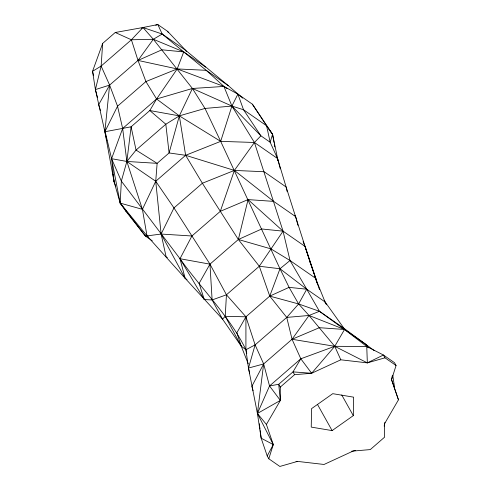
<?xml version="1.0" encoding="UTF-8"?>
<svg xmlns="http://www.w3.org/2000/svg" width="491" height="491" viewBox="0 0 491 491"><rect width="100%" height="100%" fill="white"/><g stroke="black" fill="none" stroke-linecap="round" stroke-linejoin="round"><path stroke-width="0.74" d="M353.299 415.632L353.618 397.17L332.745 393.672L311.558 408.641L311.239 427.102L332.112 430.601L353.299 415.632L341.754 394.979M152.271 240.817L145.471 236.097L126.181 211.658L120.185 203.121L121.351 181.105L126.862 161.453L131.097 126.801L149.81 110.549L156.592 98.992L177.19 68.936L183.732 51.905L162.19 34.032L142.979 27.521L115.238 32.492L102.656 43.423L92.541 71.33L95.414 89.589L106.872 140.647M104.644 129.52L111.574 158.697L126.862 161.453L155.733 181.271L173.974 207.914L209.964 264.152L226.443 294.784L225.228 316.314L241.234 346.118L248.176 363.757M96.389 93.284L95.414 89.589L101.14 66.058L102.656 43.423M384.177 426.096L384.907 422.37M392.205 376.002L391.572 379.696L398.459 399.821L384.496 423.837L384.576 437.18L370.294 449.584L351.716 451.18M355.429 450.407L353.213 451.008L324.042 464.468L297.515 461.399L279.852 466.45L268.792 458.772L267.221 455.961L261.163 438.211L257.419 413.471L248.477 368.06L255.111 344.878L286.738 317.407L298.62 303.954L306.74 289.217L290.028 260.518L283.055 231.157L254.424 142.476L231.918 106.062L223.927 86.434L206.214 70.311L183.732 51.905L153.333 39.274L131.398 39.777L115.238 32.492L116.76 32.424M268.792 458.772L273.284 444.576L266.398 424.451L257.419 413.471L257.302 411.305M280.287 168.8L277.581 158.55L272.566 134.282L252.38 104.184L237.89 94.125L223.927 86.434L192.423 88.472L179.338 115.87L185.629 155.303L202.366 183.247L238.356 239.491L259.297 266.245L269.749 296.116L298.62 303.954L319.457 311.306L344.522 329.492L366.752 346.493L383.434 355.018L394.494 362.696L396.065 365.5L391.572 379.696L398.459 399.821M246.783 353.373L245.911 349.739L241.234 346.118L222.54 319.138L185.138 278.28L179.994 258.726L191.913 235.993L220.306 211.333L234.379 170.42L254.424 142.476L260.899 135.823L243.518 109.739L237.89 94.125L231.918 106.062L220.674 141.365L279.98 268.749L289.095 287.358L298.62 303.954L309.017 315.468L334.739 346.308L340.815 359.805L367.342 362.874L384.999 357.822L396.065 365.5M368.612 347.788L366.752 346.493L334.739 346.308L300.817 358.786L269.534 385.963L257.419 413.471L273.284 444.576L267.221 455.961M266.398 424.451L280.361 400.435L280.275 387.092L278.71 384.287L269.534 385.963L263.655 363.941L255.111 344.878L245.93 316.805L226.443 294.784L212.118 299.958L204.287 299.578L179.994 258.726L121.351 181.105L111.574 158.697L122.652 128.47L156.592 98.992L192.423 88.472L231.918 106.062L243.518 109.739L266.57 125.745L272.566 134.282L274.021 142.476M319.549 289.702L315.474 278.182L290.028 260.518L279.98 268.749L269.749 296.116L286.738 317.407L292.047 339.275L300.817 358.786L292.992 371.883L278.71 384.287L280.361 400.435L257.419 413.471L263.655 363.941L292.047 339.275L309.017 315.468L319.457 311.306L343.958 328.313L374.271 350.642M226.443 294.784L259.297 266.245L283.055 231.157L248.065 199.598L220.306 211.333M280.275 387.092L294.563 374.688L311.644 373.264L334.739 346.308L344.522 329.492L366.513 344.756L367.342 346.026M93.621 75.743L92.541 71.33L101.14 66.058L131.398 39.777L142.979 27.521L157.826 24.55L167.572 31.314L185.629 50.303L228.205 85.581L242.683 98.151M186.439 51.604L185.629 50.303L162.19 34.032L153.333 39.274L138.008 60.43L109.622 85.096L98.666 104.712L100.459 110.493M255.111 344.878L245.911 349.739L248.477 368.06L249.649 373.203M141.66 28.202L142.979 27.521L153.333 39.274L192.423 88.472L204.999 108.443L220.674 141.365L254.424 142.476L277.581 158.55L286.118 186.997L310.22 262.642L309.459 260.5M286.738 317.407L309.017 315.468L344.522 329.492L319.359 327.687L292.047 339.275L334.739 346.308L367.342 362.874L383.434 355.018L384.999 357.822M294.563 374.688L292.992 371.883L311.644 373.264L340.815 359.805M95.414 89.589L109.622 85.096L117.533 106.216L122.652 128.47L126.862 161.453L142.415 209.344L146.993 235.797L185.138 278.28L187.022 279.588M155.696 25.213L157.826 24.55L162.19 34.032M248.477 368.06L263.655 363.941L251.871 386.313L253.055 390.744M296.036 461.571L297.515 461.399M191.913 235.993L161.128 234.047L145.471 236.097L120.185 203.121L114.102 181.83L104.871 131.754L109.622 85.096L101.14 66.058M297.939 225.338L295.656 216.648L273.665 201.384L248.065 199.598L238.356 239.491L209.964 264.152L199.113 283.362L204.287 299.578M259.297 266.245L279.98 268.749L306.74 289.217L325.189 302.026L343.958 328.313M115.759 186.052L114.102 181.83L111.574 158.697L120.185 203.121L142.415 209.344L155.733 181.271L157.126 163.343L169.1 152.946L179.338 115.87L204.999 108.443L231.918 106.062L260.899 135.823L270.173 142.261L277.581 158.55M273.284 444.576L261.163 438.211L260.193 430.613M290.028 260.518L270.922 248.876L238.356 239.491L261.721 228.972L283.055 231.157L305.046 246.421L316.474 280.496L310.472 263.354M205.723 67.175L183.732 51.905L161.895 49.794L138.008 60.43L145.925 81.555L156.592 98.992L179.338 115.87L220.674 141.365L185.629 155.303L155.733 181.271L161.128 234.047L166.13 256.861L167.388 257.732M228.205 85.581L206.214 70.311L177.19 68.936L138.008 60.43L131.398 39.777M227.051 88.607L223.927 86.434L177.19 68.936L145.925 81.555L117.533 106.216L104.871 131.754L131.097 126.801L136.05 150.08L157.126 163.343L126.862 161.453L136.05 150.08L165.817 124.229L179.338 115.87L149.81 110.549L165.817 124.229L169.1 152.946L185.629 155.303L234.379 170.42L264.127 171.733L286.118 186.997L287.088 191.416M148.245 236.662L146.993 235.797L120.185 203.121M273.665 201.384L234.379 170.42L202.366 183.247L173.974 207.914L161.128 234.047L185.138 278.28M268.921 129.452L272.566 134.282L270.173 142.261L266.57 125.745L252.38 104.184M300.817 358.786L311.644 373.264M269.534 385.963L280.361 400.435M324.391 300.928L326.484 304.776M294.833 215.408L295.656 216.648M167.572 31.314L168.376 32.609M319.457 311.306L306.74 289.217L289.095 287.358L269.749 296.116L245.93 316.805L236.889 332.708L241.234 346.118M317.591 404.615L332.112 430.601M303.064 241.652L305.046 246.421L317.695 284.614M125.61 210.289L126.181 211.658M315.474 278.182L325.643 303.438M96.776 94.757L97.562 97.709M274.285 143.967L274.813 146.944M112.5 171.298L112.734 172.801M112.961 174.311L114.102 181.83M392.751 375.228L394.635 387.884M277.697 159.305L277.918 160.815M259.316 423.77L259.512 425.292M259.708 426.808L259.997 429.091M366.752 346.493L367.342 362.874M245.93 316.805L245.911 349.739C229.432 315.787 201.58 289.309 179.994 258.726L209.964 264.152L212.118 299.958L222.54 319.138L225.228 316.314L245.93 316.805"/></g></svg>
